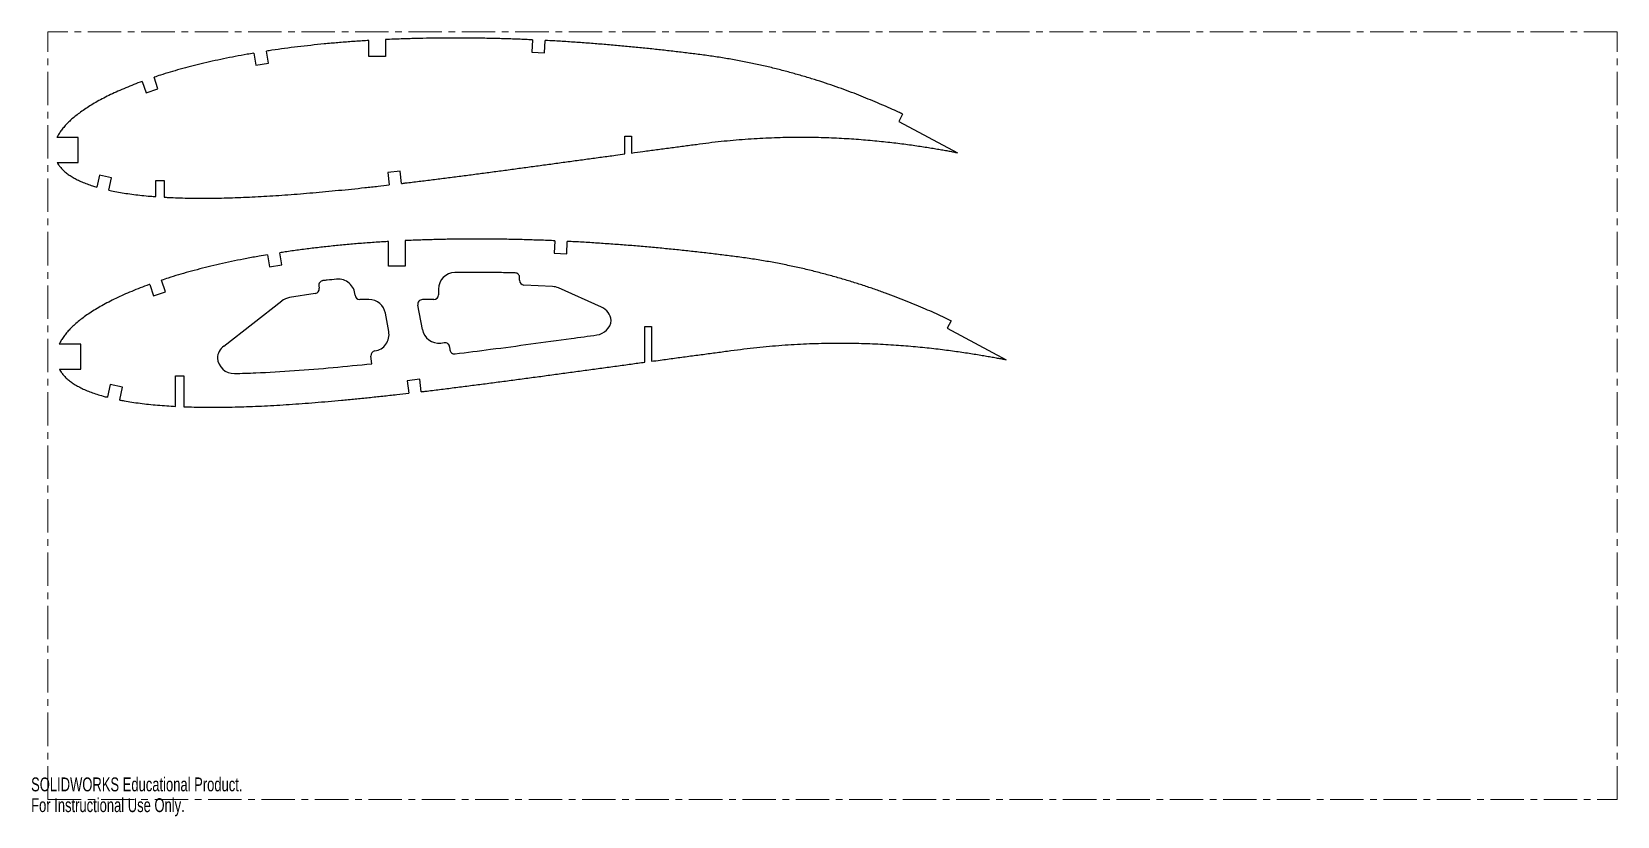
# Model space of a CAD drawing. Header units: inches. Extents: x 0 to 23.8, y 0 to 11.8.
import ezdxf

# ---------------------------------------------------------------- set-up
doc = ezdxf.new("R2010")
doc.units = ezdxf.units.IN
doc.header["$MEASUREMENT"] = 0
doc.linetypes.add('CENTERX2', pattern=[0.8, 0.5, -0.1, 0.1, -0.1])
doc.styles.add('SLDTEXTSTYLE0', font='TXT', dxfattribs={"width": 0.7})

msp = doc.modelspace()

# ---------------------------------------------------------------- linework, layer by layer
at = {"color": 7, "linetype": 'CENTERX2', "lineweight": 18}
for p, q in [((0.25, 0.25), (0.25, 11.75)), ((23.75, 11.75), (0.25, 11.75)), ((23.75, 0.25), (23.75, 11.75)), ((0.25, 0.25), (23.75, 0.25))]:
    msp.add_line(p, q, dxfattribs=at)
at = {"color": 7, "linetype": 'Continuous', "lineweight": 25}
for p, q in [((3.337, 11.429), (3.367, 11.249)), ((3.552, 11.277), (3.524, 11.459)), ((5.055, 11.378), (5.055, 11.618)), ((5.305, 11.632), (5.305, 11.378)), ((7.506, 11.628), (7.498, 11.445)), ((7.498, 11.445), (7.685, 11.435)), ((7.685, 11.435), (7.695, 11.619)), ((3.367, 11.249), (3.552, 11.277)), ((5.305, 11.378), (5.055, 11.378)), ((1.664, 11.006), (1.721, 10.835)), ((1.899, 10.894), (1.841, 11.068)), ((1.721, 10.835), (1.899, 10.894)), ((13.048, 10.516), (12.99, 10.406)), ((12.99, 10.406), (13.873, 9.937)), ((0.706, 10.164), (0.387, 10.164)), ((0.706, 9.789), (0.706, 10.164)), ((8.892, 10.184), (8.992, 10.184)), ((8.892, 9.92), (8.892, 10.184)), ((8.992, 10.184), (8.992, 9.933)), ((0.39, 9.789), (0.706, 9.789)), ((1.023, 9.601), (0.984, 9.421)), ((1.206, 9.561), (1.023, 9.601)), ((1.166, 9.375), (1.206, 9.561)), ((1.867, 9.521), (1.992, 9.521)), ((1.867, 9.279), (1.867, 9.521)), ((1.992, 9.521), (1.992, 9.271)), ((5.526, 9.663), (5.34, 9.641)), ((5.34, 9.641), (5.361, 9.455)), ((5.548, 9.477), (5.526, 9.663)), ((5.35, 8.237), (5.35, 8.607)), ((5.6, 8.62), (5.6, 8.237)), ((7.84, 8.618), (7.831, 8.432)), ((8.019, 8.423), (8.028, 8.609)), ((3.539, 8.409), (3.569, 8.228)), ((3.754, 8.256), (3.726, 8.439)), ((7.831, 8.432), (8.019, 8.423)), ((3.569, 8.228), (3.754, 8.256)), ((5.6, 8.237), (5.35, 8.237)), ((1.775, 7.965), (1.832, 7.794)), ((1.832, 7.794), (2.01, 7.853)), ((2.01, 7.853), (1.952, 8.027)), ((4.308, 7.941), (4.314, 7.907)), ((6.1, 7.892), (6.1, 7.807)), ((7.313, 8.027), (7.315, 8.064)), ((7.807, 7.933), (7.379, 7.954)), ((8.54, 7.623), (7.896, 7.911)), ((2.884, 7.04), (3.752, 7.718)), ((4.255, 7.827), (3.868, 7.768)), ((5.059, 7.737), (4.92, 7.737)), ((5.858, 7.288), (5.791, 7.654)), ((6.03, 7.737), (5.859, 7.737)), ((5.355, 7.261), (5.305, 7.532)), ((13.776, 7.419), (13.717, 7.309)), ((9.188, 7.335), (9.288, 7.335)), ((9.188, 6.8), (9.188, 7.335)), ((9.288, 7.335), (9.288, 6.813)), ((13.717, 7.309), (14.599, 6.837)), ((0.742, 7.069), (0.421, 7.069)), ((0.742, 6.694), (0.742, 7.069)), ((5.1, 6.777), (5.087, 6.891)), ((6.133, 7.085), (6.187, 7.092)), ((6.265, 7.03), (6.27, 6.985)), ((0.424, 6.694), (0.742, 6.694)), ((1.183, 6.463), (1.144, 6.28)), ((1.366, 6.425), (1.183, 6.463)), ((1.327, 6.236), (1.366, 6.425)), ((2.163, 6.593), (2.288, 6.593)), ((2.163, 6.138), (2.163, 6.593)), ((2.288, 6.593), (2.288, 6.133)), ((5.819, 6.545), (5.633, 6.522)), ((5.633, 6.522), (5.655, 6.336)), ((5.841, 6.358), (5.819, 6.545)), ((1.144, 6.28), (1.143, 6.274)), ((1.326, 6.233), (1.327, 6.236)), ((5.655, 6.336), (5.655, 6.336)), ((5.841, 6.358), (5.841, 6.358))]:
    msp.add_line(p, q, dxfattribs=at)
for centre, radius, start, end in [((6.35, 7.892), 0.25, 90.7845, 180), ((7.245, 8.067), 0.07, 357.4628, 88.7109), ((4.244, 7.896), 0.07, 278.7163, 8.7162), ((4.378, 7.951), 0.07, 96.5696, 188.7162), ((4.6, 7.794), 0.25, 2.2568, 95.8568), ((7.383, 8.024), 0.07, 177.4628, 267.1062), ((7.794, 7.683), 0.25, 65.883, 87.1062), ((3.906, 7.52), 0.25, 98.7163, 127.9617), ((4.92, 7.807), 0.07, 182.2568, 270), ((5.059, 7.487), 0.25, 10.4287, 90), ((5.859, 7.667), 0.07, 90, 190.4287), ((6.03, 7.807), 0.07, 270, 0), ((8.438, 7.395), 0.25, 6.84, 65.883), ((8.438, 7.455), 0.25, 277.7745, 353.16), ((5.109, 7.215), 0.25, 278.583, 10.4287), ((6.104, 7.334), 0.25, 190.4287, 276.7736), ((3.038, 6.843), 0.25, 127.9617, 175.8854), ((5.157, 6.899), 0.07, 98.583, 186.6053), ((6.196, 7.022), 0.07, 6.7736, 96.7736), ((6.34, 6.993), 0.07, 186.7736, 277.1972), ((3.038, 6.879), 0.25, 184.1146, 271.3699)]:
    msp.add_arc(centre, radius, start, end, dxfattribs=at)
for points, knots in [([(7.506, 11.628), (7.472, 11.63), (7.364, 11.634), (7.182, 11.641), (6.961, 11.648), (6.741, 11.652), (6.52, 11.655), (6.301, 11.656), (6.082, 11.654), (5.864, 11.651), (5.648, 11.645), (5.461, 11.639), (5.347, 11.634), (5.305, 11.632)], [0.4722047, 0.4722047, 0.4722047, 0.4722047, 0.479284, 0.4943697, 0.5094578, 0.5245323, 0.5395793, 0.554583, 0.5695295, 0.5844034, 0.599191, 0.6138768, 0.6225796, 0.6225796, 0.6225796, 0.6225796]), ([(3.337, 11.429), (3.303, 11.423), (3.209, 11.407), (3.058, 11.379), (2.883, 11.344), (2.714, 11.308), (2.548, 11.269), (2.388, 11.229), (2.233, 11.188), (2.083, 11.145), (1.953, 11.105), (1.873, 11.078), (1.841, 11.068)], [0.7577815, 0.7577815, 0.7577815, 0.7577815, 0.764792, 0.7772082, 0.7893557, 0.801224, 0.8128037, 0.8240829, 0.8350546, 0.8457096, 0.8560379, 0.8629666, 0.8629666, 0.8629666, 0.8629666]), ([(5.055, 11.618), (5.039, 11.617), (4.954, 11.612), (4.8, 11.602), (4.594, 11.585), (4.39, 11.567), (4.189, 11.546), (3.991, 11.524), (3.797, 11.499), (3.642, 11.477), (3.551, 11.463), (3.524, 11.459)], [0.6396753, 0.6396753, 0.6396753, 0.6396753, 0.6428887, 0.6571861, 0.6713255, 0.685294, 0.6990781, 0.7126651, 0.7260426, 0.7391977, 0.7448033, 0.7448033, 0.7448033, 0.7448033]), ([(13.048, 10.516), (13.028, 10.526), (12.967, 10.554), (12.864, 10.601), (12.736, 10.658), (12.603, 10.714), (12.464, 10.771), (12.32, 10.828), (12.169, 10.884), (12.013, 10.94), (11.852, 10.994), (11.685, 11.047), (11.513, 11.098), (11.335, 11.148), (11.153, 11.195), (10.966, 11.24), (10.774, 11.281), (10.577, 11.32), (10.376, 11.355), (10.171, 11.387), (9.965, 11.413), (9.76, 11.438), (9.555, 11.463), (9.347, 11.486), (9.138, 11.508), (8.926, 11.528), (8.712, 11.548), (8.497, 11.566), (8.28, 11.582), (8.062, 11.598), (7.867, 11.61), (7.744, 11.616), (7.695, 11.619)], [0.0834238, 0.0834238, 0.0834238, 0.0834238, 0.0880629, 0.0971758, 0.1066781, 0.1165616, 0.1268143, 0.1374283, 0.1483936, 0.1596998, 0.1713381, 0.1832977, 0.1955696, 0.2081436, 0.2210116, 0.2341618, 0.2475875, 0.2612768, 0.2752227, 0.2894141, 0.3037712, 0.3176892, 0.3317841, 0.3460397, 0.3604439, 0.3749827, 0.3896405, 0.4044033, 0.4192566, 0.4341867, 0.4491773, 0.459316, 0.459316, 0.459316, 0.459316]), ([(1.664, 11.006), (1.621, 10.99), (1.538, 10.959), (1.417, 10.91), (1.302, 10.86), (1.192, 10.809), (1.089, 10.757), (0.992, 10.705), (0.902, 10.653), (0.818, 10.6), (0.741, 10.546), (0.671, 10.493), (0.607, 10.439), (0.55, 10.386), (0.499, 10.332), (0.456, 10.279), (0.419, 10.225), (0.398, 10.187), (0.388, 10.166), (0.387, 10.164)], [0.8757716, 0.8757716, 0.8757716, 0.8757716, 0.8849977, 0.8939534, 0.9025529, 0.9107894, 0.9186607, 0.9261663, 0.9333026, 0.9400712, 0.9464748, 0.9525175, 0.9582048, 0.9635467, 0.9685566, 0.9732499, 0.977651, 0.981787, 0.9822814, 0.9822814, 0.9822814, 0.9822814]), ([(8.992, 9.933), (9.049, 9.941), (9.173, 9.958), (9.364, 9.983), (9.566, 10.01), (9.765, 10.037), (9.96, 10.062), (10.148, 10.088), (10.331, 10.109), (10.512, 10.126), (10.691, 10.141), (10.868, 10.153), (11.042, 10.161), (11.213, 10.167), (11.381, 10.171), (11.547, 10.171), (11.708, 10.17), (11.867, 10.166), (12.021, 10.16), (12.172, 10.153), (12.318, 10.144), (12.46, 10.133), (12.597, 10.121), (12.729, 10.108), (12.856, 10.094), (12.978, 10.08), (13.095, 10.065), (13.206, 10.05), (13.311, 10.034), (13.41, 10.019), (13.503, 10.004), (13.59, 9.989), (13.67, 9.975), (13.744, 9.962), (13.811, 9.949), (13.853, 9.941), (13.873, 9.937)], [0.6338819, 0.6338819, 0.6338819, 0.6338819, 0.6460065, 0.6606207, 0.6750982, 0.6894229, 0.7035818, 0.7169076, 0.7300093, 0.7429521, 0.7557256, 0.76832, 0.7807243, 0.7929265, 0.804916, 0.8166791, 0.8282035, 0.8394749, 0.8504814, 0.8612077, 0.8716393, 0.8817634, 0.8915636, 0.9010274, 0.910139, 0.918884, 0.9272493, 0.9352211, 0.9427847, 0.9499282, 0.9566385, 0.9629042, 0.9687123, 0.9740545, 0.9789184, 0.9832318, 0.9832318, 0.9832318, 0.9832318]), ([(0.39, 9.789), (0.394, 9.782), (0.407, 9.76), (0.434, 9.723), (0.473, 9.681), (0.518, 9.64), (0.57, 9.602), (0.628, 9.565), (0.692, 9.531), (0.762, 9.498), (0.839, 9.468), (0.913, 9.442), (0.962, 9.427), (0.984, 9.421)], [0.00930408, 0.00930408, 0.00930408, 0.00930408, 0.01102814, 0.01490108, 0.01896327, 0.02325848, 0.02782063, 0.03267908, 0.03785316, 0.04336187, 0.04921468, 0.05542235, 0.06019155, 0.06019155, 0.06019155, 0.06019155]), ([(5.548, 9.477), (5.566, 9.479), (5.653, 9.49), (5.809, 9.509), (6.016, 9.534), (6.225, 9.561), (6.434, 9.588), (6.644, 9.615), (6.854, 9.643), (7.066, 9.671), (7.277, 9.7), (7.489, 9.729), (7.7, 9.757), (7.911, 9.786), (8.122, 9.815), (8.332, 9.844), (8.541, 9.872), (8.728, 9.897), (8.845, 9.913), (8.892, 9.92)], [0.3866148, 0.3866148, 0.3866148, 0.3866148, 0.3905972, 0.4053326, 0.4201748, 0.4351095, 0.4501243, 0.4652031, 0.4803332, 0.4955006, 0.5106898, 0.5258873, 0.5410783, 0.5562472, 0.5713818, 0.586466, 0.6014845, 0.6164243, 0.626701, 0.626701, 0.626701, 0.626701]), ([(1.166, 9.375), (1.178, 9.372), (1.225, 9.362), (1.31, 9.346), (1.421, 9.328), (1.537, 9.311), (1.659, 9.297), (1.77, 9.287), (1.84, 9.281), (1.867, 9.279)], [0.07354269, 0.07354269, 0.07354269, 0.07354269, 0.07621116, 0.08386839, 0.09188741, 0.10026591, 0.10899987, 0.11808453, 0.12398192, 0.12398192, 0.12398192, 0.12398192]), ([(1.992, 9.271), (2.013, 9.27), (2.081, 9.266), (2.197, 9.261), (2.344, 9.257), (2.495, 9.256), (2.65, 9.256), (2.81, 9.258), (2.973, 9.261), (3.141, 9.267), (3.312, 9.275), (3.487, 9.284), (3.666, 9.295), (3.847, 9.308), (4.032, 9.322), (4.22, 9.338), (4.411, 9.355), (4.604, 9.374), (4.8, 9.393), (4.998, 9.414), (5.185, 9.435), (5.306, 9.449), (5.361, 9.455)], [0.132896, 0.132896, 0.132896, 0.132896, 0.1372853, 0.1473879, 0.1578165, 0.1685635, 0.1796191, 0.1909774, 0.202627, 0.2145605, 0.2267672, 0.2392364, 0.251959, 0.2649239, 0.2781197, 0.291536, 0.3051603, 0.3189807, 0.3329855, 0.3471628, 0.3614986, 0.3732297, 0.3732297, 0.3732297, 0.3732297]), ([(5.35, 8.607), (5.325, 8.605), (5.228, 8.599), (5.057, 8.588), (4.841, 8.571), (4.627, 8.551), (4.416, 8.53), (4.209, 8.506), (4.005, 8.48), (3.845, 8.457), (3.752, 8.443), (3.726, 8.439)], [0.6380475, 0.6380475, 0.6380475, 0.6380475, 0.6428887, 0.6571861, 0.6713255, 0.685294, 0.6990781, 0.7126651, 0.7260426, 0.7391977, 0.7443043, 0.7443043, 0.7443043, 0.7443043]), ([(7.84, 8.618), (7.823, 8.619), (7.729, 8.623), (7.558, 8.629), (7.326, 8.636), (7.094, 8.641), (6.863, 8.644), (6.633, 8.644), (6.403, 8.643), (6.175, 8.639), (5.947, 8.633), (5.756, 8.627), (5.641, 8.622), (5.6, 8.62)], [0.4760245, 0.4760245, 0.4760245, 0.4760245, 0.479284, 0.4943697, 0.5094578, 0.5245323, 0.5395793, 0.554583, 0.5695295, 0.5844034, 0.599191, 0.6138768, 0.6217609, 0.6217609, 0.6217609, 0.6217609]), ([(13.776, 7.419), (13.775, 7.42), (13.733, 7.44), (13.649, 7.48), (13.521, 7.538), (13.388, 7.597), (13.248, 7.656), (13.102, 7.716), (12.95, 7.775), (12.792, 7.834), (12.629, 7.893), (12.459, 7.95), (12.284, 8.005), (12.103, 8.059), (11.917, 8.111), (11.726, 8.161), (11.529, 8.208), (11.328, 8.251), (11.121, 8.292), (10.91, 8.329), (10.695, 8.362), (10.479, 8.389), (10.264, 8.416), (10.048, 8.442), (9.831, 8.466), (9.611, 8.489), (9.388, 8.511), (9.164, 8.531), (8.938, 8.55), (8.71, 8.567), (8.481, 8.583), (8.254, 8.597), (8.103, 8.605), (8.028, 8.609)], [0.0790121, 0.0790121, 0.0790121, 0.0790121, 0.0793498, 0.0880629, 0.0971758, 0.1066781, 0.1165616, 0.1268143, 0.1374283, 0.1483936, 0.1596998, 0.1713381, 0.1832977, 0.1955696, 0.2081436, 0.2210116, 0.2341618, 0.2475875, 0.2612768, 0.2752227, 0.2894141, 0.3037712, 0.3176892, 0.3317841, 0.3460397, 0.3604439, 0.3749827, 0.3896405, 0.4044033, 0.4192566, 0.4341867, 0.4491773, 0.4637464, 0.4637464, 0.4637464, 0.4637464]), ([(3.539, 8.409), (3.498, 8.402), (3.394, 8.384), (3.229, 8.354), (3.046, 8.317), (2.868, 8.279), (2.694, 8.239), (2.526, 8.197), (2.363, 8.153), (2.206, 8.108), (2.069, 8.066), (1.985, 8.038), (1.952, 8.027)], [0.7566561, 0.7566561, 0.7566561, 0.7566561, 0.764792, 0.7772082, 0.7893557, 0.801224, 0.8128037, 0.8240829, 0.8350546, 0.8457096, 0.8560379, 0.8629489, 0.8629489, 0.8629489, 0.8629489]), ([(7.246, 8.137), (7.169, 8.139), (6.989, 8.142), (6.709, 8.145), (6.487, 8.143), (6.366, 8.142), (6.347, 8.142)], [0.1891488, 0.1891488, 0.1891488, 0.1891488, 0.325248, 0.5031229, 0.6809979, 0.7146674, 0.7146674, 0.7146674, 0.7146674]), ([(1.775, 7.965), (1.772, 7.964), (1.725, 7.947), (1.634, 7.913), (1.507, 7.862), (1.386, 7.809), (1.271, 7.756), (1.163, 7.701), (1.061, 7.647), (0.966, 7.592), (0.878, 7.536), (0.797, 7.48), (0.723, 7.424), (0.656, 7.367), (0.596, 7.311), (0.543, 7.255), (0.498, 7.199), (0.459, 7.143), (0.435, 7.099), (0.423, 7.075), (0.421, 7.069)], [0.8751484, 0.8751484, 0.8751484, 0.8751484, 0.8756888, 0.8849977, 0.8939534, 0.9025529, 0.9107894, 0.9186607, 0.9261663, 0.9333026, 0.9400712, 0.9464748, 0.9525175, 0.9582048, 0.9635467, 0.9685566, 0.9732499, 0.977651, 0.981787, 0.9829548, 0.9829548, 0.9829548, 0.9829548]), ([(4.575, 8.043), (4.574, 8.043), (4.528, 8.038), (4.459, 8.031), (4.391, 8.023), (4.37, 8.021)], [0.5052665, 0.5052665, 0.5052665, 0.5052665, 0.5064344, 0.6352343, 0.6966263, 0.6966263, 0.6966263, 0.6966263]), ([(6.349, 6.924), (6.526, 6.946), (6.904, 6.995), (7.483, 7.072), (8.013, 7.144), (8.343, 7.189), (8.472, 7.207)], [0.111044, 0.111044, 0.111044, 0.111044, 0.2962274, 0.5057618, 0.7152962, 0.8496666, 0.8496666, 0.8496666, 0.8496666]), ([(9.288, 6.813), (9.332, 6.819), (9.448, 6.835), (9.635, 6.86), (9.848, 6.889), (10.06, 6.917), (10.269, 6.945), (10.473, 6.972), (10.671, 6.998), (10.863, 7.02), (11.053, 7.039), (11.241, 7.055), (11.426, 7.067), (11.609, 7.076), (11.789, 7.082), (11.966, 7.086), (12.139, 7.086), (12.309, 7.085), (12.475, 7.081), (12.637, 7.075), (12.795, 7.067), (12.949, 7.057), (13.097, 7.046), (13.241, 7.033), (13.38, 7.02), (13.514, 7.005), (13.642, 6.99), (13.764, 6.974), (13.881, 6.958), (13.991, 6.942), (14.095, 6.926), (14.193, 6.91), (14.284, 6.895), (14.368, 6.88), (14.446, 6.866), (14.516, 6.853), (14.566, 6.843), (14.593, 6.838), (14.599, 6.837)], [0.6222225, 0.6222225, 0.6222225, 0.6222225, 0.6312694, 0.6460065, 0.6606207, 0.6750982, 0.6894229, 0.7035818, 0.7169076, 0.7300093, 0.7429521, 0.7557256, 0.76832, 0.7807243, 0.7929265, 0.804916, 0.8166791, 0.8282035, 0.8394749, 0.8504814, 0.8612077, 0.8716393, 0.8817634, 0.8915636, 0.9010274, 0.910139, 0.918884, 0.9272493, 0.9352211, 0.9427847, 0.9499282, 0.9566385, 0.9629042, 0.9687123, 0.9740545, 0.9789184, 0.9832972, 0.9844825, 0.9844825, 0.9844825, 0.9844825]), ([(0.424, 6.694), (0.429, 6.684), (0.445, 6.657), (0.475, 6.616), (0.516, 6.571), (0.563, 6.529), (0.617, 6.488), (0.678, 6.45), (0.746, 6.414), (0.819, 6.38), (0.9, 6.348), (0.986, 6.318), (1.068, 6.294), (1.121, 6.28), (1.143, 6.274)], [0.00859369, 0.00859369, 0.00859369, 0.00859369, 0.01102814, 0.01490108, 0.01896327, 0.02325848, 0.02782063, 0.03267908, 0.03785316, 0.04336187, 0.04921468, 0.05542235, 0.06198879, 0.06658588, 0.06658588, 0.06658588, 0.06658588]), ([(3.044, 6.629), (3.15, 6.632), (3.449, 6.642), (3.942, 6.671), (4.521, 6.718), (4.907, 6.757), (5.1, 6.777)], [0.1797241, 0.1797241, 0.1797241, 0.1797241, 0.2940574, 0.4998179, 0.7055785, 0.9113391, 0.9113391, 0.9113391, 0.9113391]), ([(5.841, 6.358), (5.861, 6.36), (5.953, 6.371), (6.117, 6.391), (6.334, 6.418), (6.553, 6.446), (6.772, 6.474), (6.993, 6.503), (7.214, 6.532), (7.436, 6.562), (7.658, 6.591), (7.88, 6.622), (8.102, 6.652), (8.323, 6.682), (8.544, 6.712), (8.765, 6.742), (8.979, 6.771), (9.12, 6.791), (9.188, 6.8)], [0.386544, 0.386544, 0.386544, 0.386544, 0.3905972, 0.4053326, 0.4201748, 0.4351095, 0.4501243, 0.4652031, 0.4803332, 0.4955006, 0.5106898, 0.5258873, 0.5410783, 0.5562472, 0.5713818, 0.586466, 0.6014845, 0.6153808, 0.6153808, 0.6153808, 0.6153808]), ([(1.326, 6.233), (1.348, 6.229), (1.409, 6.217), (1.511, 6.201), (1.633, 6.184), (1.761, 6.169), (1.894, 6.156), (2.029, 6.146), (2.119, 6.141), (2.163, 6.138)], [0.07929304, 0.07929304, 0.07929304, 0.07929304, 0.08386839, 0.09188741, 0.10026591, 0.10899987, 0.11808453, 0.12751484, 0.1364235, 0.1364235, 0.1364235, 0.1364235]), ([(2.288, 6.133), (2.3, 6.132), (2.363, 6.13), (2.48, 6.127), (2.638, 6.125), (2.801, 6.125), (2.969, 6.127), (3.14, 6.131), (3.316, 6.137), (3.496, 6.145), (3.68, 6.155), (3.867, 6.167), (4.058, 6.18), (4.252, 6.195), (4.449, 6.212), (4.649, 6.23), (4.852, 6.249), (5.057, 6.27), (5.265, 6.292), (5.465, 6.314), (5.595, 6.329), (5.655, 6.336)], [0.1449064, 0.1449064, 0.1449064, 0.1449064, 0.1473879, 0.1578165, 0.1685635, 0.1796191, 0.1909774, 0.202627, 0.2145605, 0.2267672, 0.2392364, 0.251959, 0.2649239, 0.2781197, 0.291536, 0.3051603, 0.3189807, 0.3329855, 0.3471628, 0.3614986, 0.3737949, 0.3737949, 0.3737949, 0.3737949])]:
    msp.add_open_spline(points, degree=3, knots=knots, dxfattribs=at)

# ---------------------------------------------------------------- texts
at = {"color": 7, "linetype": 'Continuous', "char_height": 0.2076, "attachment_point": 1, "style": 'SLDTEXTSTYLE0'}
for s, insert in [('SOLIDWORKS Educational Product.', (0, 0.579)), ('For Instructional Use Only.', (0, 0.268))]:
    msp.add_mtext(s, dxfattribs=dict(at, insert=insert))

doc.saveas('drawing.dxf')
